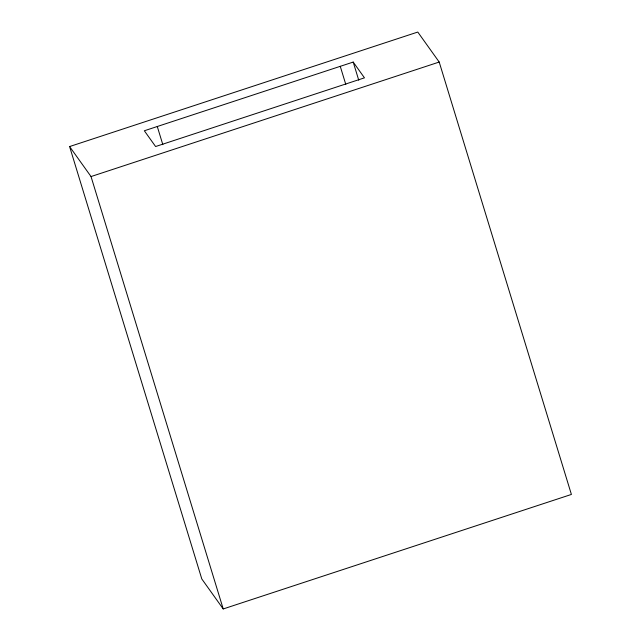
<?xml version="1.0" encoding="UTF-8"?>
<svg xmlns="http://www.w3.org/2000/svg" width="641" height="641" viewBox="0 0 641 641"><rect width="100%" height="100%" fill="white"/><g stroke="black" fill="none" stroke-linecap="round" stroke-linejoin="round"><path stroke-width="0.96" d="M69.597 146.557L417.78 32.05L439.205 62.049L571.403 494.443L223.22 608.95L201.795 578.951L69.597 146.557L91.03 176.555L223.22 608.95M353.207 62.073L144.337 130.764L155.603 146.533L364.465 77.841L353.207 62.073L358.752 80.213M91.03 176.555L439.205 62.049M340.259 66.335L345.803 84.476M157.285 126.509L162.83 144.65"/></g></svg>
